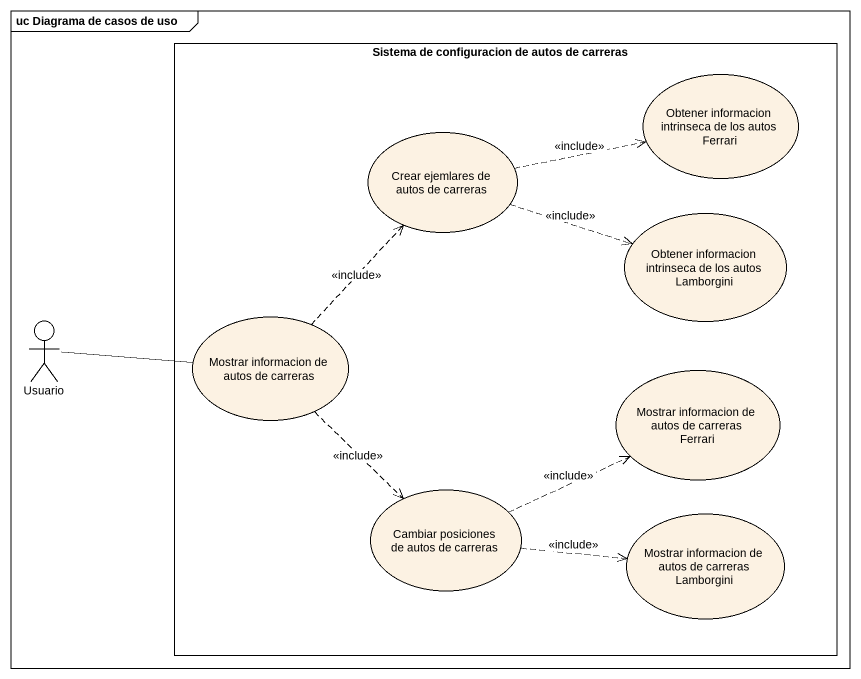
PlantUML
@startuml
mainframe uc Diagrama de casos de uso
rectangle "Sistema de configuracion de autos de carreras" as Sistema_de_configuracion_de {
  usecase "Obtener informacion intrinseca de los autos Ferrari" as Obtener_informacion
  usecase "Crear ejemlares de autos de carreras" as Crear_ejemlares_de_autos_de
  usecase "Obtener informacion intrinseca de los autos Lamborgini" as Obtener_informacion_2
  usecase "Mostrar informacion de autos de carreras" as Mostrar_informacion_de
  usecase "Mostrar informacion de autos de carreras Ferrari" as Mostrar_informacion_de_2
  usecase "Cambiar posiciones de autos de carreras" as Cambiar_posiciones_de_autos
  usecase "Mostrar informacion de autos de carreras Lamborgini" as Mostrar_informacion_de_3
}
actor Usuario
Crear_ejemlares_de_autos_de .right.> Obtener_informacion : <<include>>
Crear_ejemlares_de_autos_de .right.> Obtener_informacion_2 : <<include>>
Usuario -right- Mostrar_informacion_de
Mostrar_informacion_de .up.> Crear_ejemlares_de_autos_de : <<include>>
Mostrar_informacion_de ..> Cambiar_posiciones_de_autos : <<include>>
Cambiar_posiciones_de_autos .right.> Mostrar_informacion_de_2 : <<include>>
Cambiar_posiciones_de_autos .right.> Mostrar_informacion_de_3 : <<include>>
@enduml
